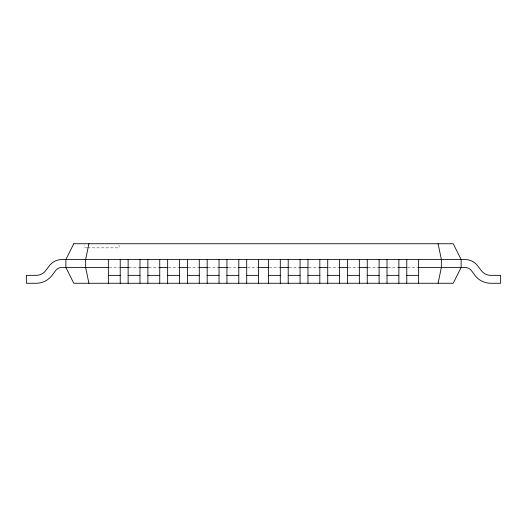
<?xml version="1.0" encoding="UTF-8"?>
<svg xmlns="http://www.w3.org/2000/svg" width="527" height="527" viewBox="0 0 527 527"><rect width="100%" height="100%" fill="white"/><g stroke="black" fill="none" stroke-linecap="round" stroke-linejoin="round"><path stroke-width="0.4" stroke-dasharray="2.63 1.98" d="M87.271 247.848L84.775 247.848L84.775 245.384M87.535 247.848L119.076 247.848L119.076 245.384M109.155 267.452L119.431 267.452M128.917 267.452L139.194 267.452M148.68 267.452L158.956 267.452M168.442 267.452L178.719 267.452M188.205 267.452L198.481 267.452M207.967 267.452L218.244 267.452M228.52 267.452L238.006 267.452M247.492 267.452L257.769 267.452M269.231 267.452L279.508 267.452M288.994 267.452L299.27 267.452M308.756 267.452L319.033 267.452M328.519 267.452L338.795 267.452M348.281 267.452L358.558 267.452M368.044 267.452L378.32 267.452M387.806 267.452L398.083 267.452M407.569 267.452L417.845 267.452"/><path stroke-width="0.79" d="M88.911 243.737L85.637 259.547L85.637 267.452L88.911 283.262M438.089 283.262L441.362 267.452L441.362 259.547L438.089 243.737M108.648 267.452L61.922 267.452A7.905 7.905 0 0 0 55.599 270.614L52.041 275.357A19.762 19.762 0 0 1 36.231 283.262L26.35 283.262L26.35 275.357L37.147 275.318A11.851 11.851 0 0 0 45.138 271.319L50.039 264.916A15.817 15.817 0 0 1 60.704 259.587L466.296 259.587A15.817 15.817 0 0 1 476.961 264.916L481.862 271.319A11.851 11.851 0 0 0 489.853 275.318L500.65 275.357L500.65 283.262L490.769 283.262A19.762 19.762 0 0 1 474.959 275.357L471.401 270.614A7.905 7.905 0 0 0 465.077 267.452L418.306 267.452M120.149 267.452L128.371 267.452M139.872 267.452L148.094 267.452M159.595 267.452L167.81 267.452M179.318 267.452L187.533 267.452M199.041 267.452L207.256 267.452M218.764 267.452L227.802 267.452M238.487 267.452L246.702 267.452M258.559 267.452L268.441 267.452M279.969 267.452L288.203 267.452M299.731 267.452L307.966 267.452M319.494 267.452L327.728 267.452M339.256 267.452L347.491 267.452M359.019 267.452L367.253 267.452M378.781 267.452L387.016 267.452M398.544 267.452L406.778 267.452M108.364 275.357L120.222 275.357M128.127 275.357L139.984 275.357M147.889 275.357L159.747 275.357M167.652 275.357L179.509 275.357M187.414 275.357L199.272 275.357M207.177 275.357L219.034 275.357M226.939 275.357L238.797 275.357M246.702 275.357L258.559 275.357M268.441 275.357L280.298 275.357M288.203 275.357L300.061 275.357M307.966 275.357L319.823 275.357M327.728 275.357L339.586 275.357M347.491 275.357L359.348 275.357M367.253 275.357L379.111 275.357M387.016 275.357L398.873 275.357M406.778 275.357L418.636 275.357M418.636 259.547L418.636 283.262M406.778 259.547L406.778 283.262M398.873 259.547L398.873 283.262M387.016 259.547L387.016 283.262M379.111 259.547L379.111 283.262M367.253 259.547L367.253 283.262M359.348 259.547L359.348 283.262M347.491 259.547L347.491 283.262M339.586 259.547L339.586 283.262M327.728 259.547L327.728 283.262M319.823 259.547L319.823 283.262M307.966 259.547L307.966 283.262M300.061 259.547L300.061 283.262M288.203 259.547L288.203 283.262M280.298 259.547L280.298 283.262M268.441 259.547L268.441 283.262M258.559 259.547L258.559 283.262M246.702 259.547L246.702 283.262M238.797 259.547L238.797 283.262M226.939 259.547L226.939 283.262M219.034 259.547L219.034 283.262M207.177 259.547L207.177 283.262M199.272 259.547L199.272 283.262M187.414 259.547L187.414 283.262M179.509 259.547L179.509 283.262M167.652 259.547L167.652 283.262M159.747 259.547L159.747 283.262M147.889 259.547L147.889 283.262M139.984 259.547L139.984 283.262M128.127 259.547L128.127 283.262M120.222 259.547L120.222 283.262M108.364 259.547L108.364 283.262M73.78 243.737L65.875 259.547L65.875 267.452L73.78 283.262L453.22 283.262L461.125 267.452L461.125 259.547L453.22 243.737L73.78 243.737"/></g></svg>
